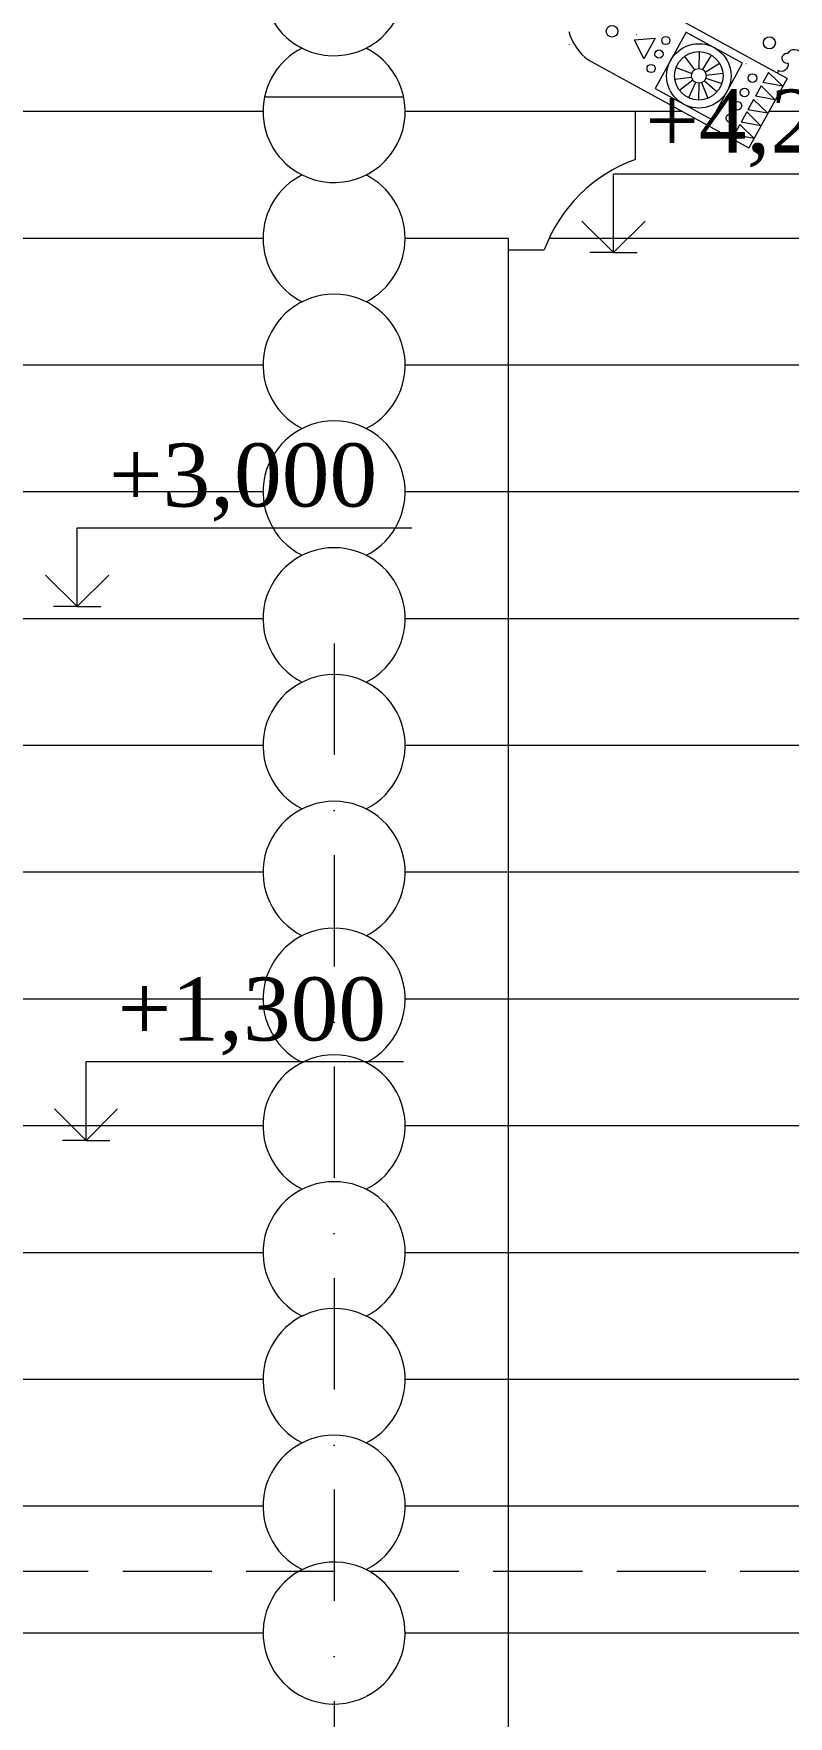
# Model space of a CAD drawing. Header units: millimetres. Extents: x 2399 to 111977, y 1313 to 59551.
# Drawn here: x 74802 to 77192, y 31308 to 36641 of the extents above; entities that cross this region are included whole.
import ezdxf

# ---------------------------------------------------------------- set-up
doc = ezdxf.new("R2010")
doc.units = ezdxf.units.MM
doc.linetypes.add('Невидимая', pattern=[391.222223, 282.222223, -109])
doc.linetypes.add('Штрихпунктирная', pattern=[670.277762, 352.777767, -176.388884, 0, -141.111112])
doc.layers.add('dim Level', color=7, linetype='Continuous', lineweight=13)
doc.layers.add('main line', color=7, linetype='Continuous', lineweight=13)
doc.layers.add('hatch1', color=7, linetype='Continuous', lineweight=20, true_color=0x6a6a6a)
doc.styles.add('СГЕНЕРИР_СТИЛЬ_1', font='georgia.ttf')

msp = doc.modelspace()

# ---------------------------------------------------------------- linework, layer by layer
at = {"layer": 'dim Level', "color": 7, "linetype": 'Continuous', "lineweight": 13}
for p, q in [((76638.1948, 35947.3741), (76638.1948, 36197.3741)), ((76638.1948, 36197.3741), (77686.5588, 36197.3741)), ((76638.1948, 35947.3741), (76538.1948, 36047.3741)), ((76738.1948, 36047.3741), (76638.1948, 35947.3741)), ((76638.1948, 35947.3741), (76563.1948, 35947.3741)), ((76638.1948, 35947.3741), (76713.1948, 35947.3741)), ((74939.7203, 34825.3127), (74939.7203, 35075.3127)), ((74939.7203, 35075.3127), (75999.7223, 35075.3127)), ((74939.7203, 34825.3127), (74839.7203, 34925.3127)), ((75039.7203, 34925.3127), (74939.7203, 34825.3127)), ((74939.7203, 34825.3127), (74864.7203, 34825.3127)), ((74939.7203, 34825.3127), (75014.7203, 34825.3127)), ((74967.726, 33132.9998), (74967.726, 33382.9998)), ((74967.726, 33382.9998), (75973.424, 33382.9998)), ((74967.726, 33132.9998), (74867.726, 33232.9998)), ((75067.726, 33232.9998), (74967.726, 33132.9998)), ((74967.726, 33132.9998), (74892.726, 33132.9998)), ((74967.726, 33132.9998), (75042.726, 33132.9998))]:
    msp.add_line(p, q, dxfattribs=at)
at = {"layer": 'hatch1', "color": 251, "linetype": 'Continuous', "lineweight": 20, "true_color": 0x6a6a6a}
for p, q in [((77187.9626, 36499.0772), (76710.8685, 36761.0339)), ((76868.084, 36645.8998), (76770.081, 36467.0399)), ((77046.8316, 36547.9584), (76867.7413, 36646.0876)), ((76704.4933, 36621.8693), (76770.2291, 36626.9376)), ((76734.4771, 36561.8234), (76704.4933, 36621.8693)), ((76770.2291, 36626.9376), (76734.4771, 36561.8234)), ((76836.2005, 36533.6658), (76886.5284, 36515.456)), ((76862.7368, 36569.2796), (76894.5804, 36526.2625)), ((76909.8384, 36584.3466), (76908.8728, 36530.8344)), ((76920.6933, 36527.3661), (76948.7937, 36572.9167)), ((76928.3884, 36519.6116), (76974.1536, 36547.3611)), ((76949.1714, 36368.9107), (77047.1744, 36547.7706)), ((76832.3566, 36496.8845), (76885.4511, 36503.7116)), ((76889.8301, 36493.4949), (76847.0818, 36461.2914)), ((76898.3835, 36486.4948), (76875.2702, 36438.222)), ((76908.0315, 36484.2125), (76907.0659, 36430.7003)), ((76917.2031, 36485.9133), (76937.2916, 36436.3054)), ((76925.9114, 36492.0718), (76965.9905, 36456.6014)), ((76930.6179, 36500.2944), (76981.5011, 36483.6997)), ((76931.6693, 36509.6546), (76984.7638, 36516.4818)), ((77187.9626, 36499.0772), (77067.0854, 36278.9271)), ((77128.9782, 36518.5863), (77111.1032, 36486.031)), ((77174.2323, 36474.5831), (77111.1032, 36486.031)), ((77128.9782, 36518.5863), (77174.2323, 36474.5831)), ((76770.0705, 36467.0456), (76949.1608, 36368.9164)), ((77081.9037, 36432.8509), (77064.0287, 36400.2956)), ((77081.9037, 36432.8509), (77127.1578, 36388.8477)), ((77105.441, 36475.7186), (77087.5659, 36443.1633)), ((77150.6951, 36431.7154), (77087.5659, 36443.1633)), ((77105.441, 36475.7186), (77150.6951, 36431.7154)), ((77060.0436, 36393.0377), (77042.1686, 36360.4824)), ((77060.0436, 36393.0377), (77105.2977, 36349.0346)), ((77127.1578, 36388.8477), (77064.0287, 36400.2956)), ((77038.1835, 36353.2246), (77020.3085, 36320.6693)), ((77083.4376, 36309.2214), (77020.3085, 36320.6693)), ((77038.1835, 36353.2246), (77083.4376, 36309.2214)), ((77105.2977, 36349.0346), (77042.1686, 36360.4824))]:
    msp.add_line(p, q, dxfattribs=at)
for centre, radius in [((76782.0942, 36576.5262), 13.0643), ((76908.4522, 36507.5234), 101.9943), ((76757.3457, 36530.8054), 13.0643), ((76908.4522, 36507.5234), 76.8357), ((76908.4522, 36507.5234), 23.3148), ((77078.2546, 36500.384), 13.9829), ((77030.1358, 36412.7466), 13.9829), ((77053.2382, 36454.8223), 13.9829), ((77008.511, 36373.362), 13.9829)]:
    msp.add_circle(centre, radius, dxfattribs=at)
at = {"layer": 'main line', "color": 7, "linetype": 'Continuous', "lineweight": 13}
for p, q in [((77187.9626, 36499.0772), (76710.8685, 36761.0339)), ((76557.8097, 36558.5537), (77067.0854, 36278.9271)), ((75533.1043, 36440.6385), (75973.4657, 36440.6385)), ((75528.285, 36394.3194), (70978.285, 36394.3194)), ((76856.9248, 36394.3194), (75978.285, 36394.3194)), ((76707.6708, 36242.6204), (76707.6708, 36394.3194)), ((79528.285, 36394.3194), (77130.4435, 36394.3194)), ((75528.285, 35992.4638), (70978.285, 35992.4638)), ((76305.1683, 35992.4638), (75978.285, 35992.4638)), ((76304.8815, 35955.7854), (76418.9125, 35955.7854)), ((76305.1683, 31169.9479), (76305.1683, 35992.4638)), ((79528.285, 35992.4638), (76434.1106, 35992.4638)), ((75528.285, 35590.6083), (73578.7015, 35590.6083)), ((79528.285, 35590.6083), (75978.285, 35590.6083)), ((75528.285, 35188.7527), (73809.7342, 35188.7527)), ((77708.5184, 35188.7527), (75978.285, 35188.7527)), ((75528.285, 34786.8972), (74716.0813, 34786.8972)), ((77360.5308, 34786.8972), (75978.285, 34786.8972)), ((75528.285, 34385.0417), (74577.7397, 34385.0417)), ((77404.0439, 34385.0417), (75978.285, 34385.0417)), ((75528.285, 33983.1861), (74577.7397, 33983.1861)), ((77404.0439, 33983.1861), (75978.285, 33983.1861)), ((75528.285, 33581.3306), (74577.7397, 33581.3306)), ((77404.0439, 33581.3306), (75978.285, 33581.3306)), ((75528.285, 33179.475), (74637.4336, 33179.475)), ((77344.35, 33179.475), (75978.285, 33179.475)), ((75526.655, 32777.6195), (70978.285, 32777.6195)), ((79525.7668, 32777.6195), (75978.285, 32777.6195)), ((75528.285, 32375.7639), (70978.285, 32375.7639)), ((79528.285, 32375.7639), (75978.285, 32375.7639)), ((75528.285, 31973.9084), (70978.285, 31973.9084)), ((79528.285, 31973.9084), (75978.285, 31973.9084)), ((75528.285, 31572.0529), (70978.285, 31572.0529)), ((79528.285, 31572.0529), (75978.285, 31572.0529))]:
    msp.add_line(p, q, dxfattribs=at)
at = {"layer": 'main line', "color": 7, "linetype": 'Штрихпунктирная', "lineweight": 13}
msp.add_line((75753.285, 34708.1489), (75753.285, 28056.0929), dxfattribs=at)
at = {"layer": 'main line', "color": 7, "linetype": 'Невидимая', "lineweight": 13}
msp.add_line((64911.9605, 31768.0669), (84389.2734, 31768.0669), dxfattribs=at)
at = {"layer": 'main line', "color": 7, "linetype": 'Continuous', "lineweight": 13, "flags": 128}
for points in [[(76497.9463, 36606.6812, -0.017938026), (76498.0385, 36605.4883)], [(76497.9463, 36606.6812, -0.017938026), (76498.0385, 36605.4883)], [(76497.9463, 36606.6812, -0.017938026), (76498.0385, 36605.4883)], [(76497.9463, 36606.6812, -0.017938026), (76498.0385, 36605.4883)], [(76497.9463, 36606.6812, -0.017938026), (76498.0385, 36605.4883)], [(76497.9463, 36606.6812, -0.017938026), (76498.0385, 36605.4883)], [(76710.7186, 36638.3175, 0.017938026), (76711.8899, 36638.0736)], [(76710.7186, 36638.3175, 0.017938026), (76711.8899, 36638.0736)], [(76710.7186, 36638.3175, 0.017938026), (76711.8899, 36638.0736)], [(76710.7186, 36638.3175, 0.017938026), (76711.8899, 36638.0736)], [(76710.7186, 36638.3175, 0.017938026), (76711.8899, 36638.0736)], [(76710.7186, 36638.3175, 0.017938026), (76711.8899, 36638.0736)], [(76710.7186, 36638.3175, 0.017938026), (76711.8899, 36638.0736)], [(76710.7186, 36638.3175, 0.017938026), (76711.8899, 36638.0736)], [(76710.7186, 36638.3175, 0.017938026), (76711.8899, 36638.0736)], [(76710.7186, 36638.3175, 0.017938026), (76711.8899, 36638.0736)], [(76710.7186, 36638.3175, 0.017938026), (76711.8899, 36638.0736)], [(76710.7186, 36638.3175, 0.017938026), (76711.8899, 36638.0736)], [(76884.1305, 36638.3175, 0.017938026), (76885.3019, 36638.0736)], [(76884.1305, 36638.3175, 0.017938026), (76885.3019, 36638.0736)], [(76884.1305, 36638.3175, 0.017938026), (76885.3019, 36638.0736)], [(76884.1305, 36638.3175, 0.017938026), (76885.3019, 36638.0736)], [(76884.1305, 36638.3175, 0.017938026), (76885.3019, 36638.0736)], [(76884.1305, 36638.3175, 0.017938026), (76885.3019, 36638.0736)], [(76884.1305, 36638.3175, 0.017938026), (76885.3019, 36638.0736)], [(76884.1305, 36638.3175, 0.017938026), (76885.3019, 36638.0736)], [(76884.1305, 36638.3175, 0.017938026), (76885.3019, 36638.0736)], [(76884.1305, 36638.3175, 0.017938026), (76885.3019, 36638.0736)], [(76884.1305, 36638.3175, 0.017938026), (76885.3019, 36638.0736)], [(76884.1305, 36638.3175, 0.017938026), (76885.3019, 36638.0736)], [(77192.8534, 36546.8852, -1.219803903), (77191.4229, 36579.5671, -0.63216014), (77232.3869, 36577.5689, -1.067465283), (77232.1522, 36546.8852, 0.60309642), (77265.5439, 36524.119)], [(77192.8534, 36546.8852, -1.219803903), (77191.4229, 36579.5671, -0.63216014), (77232.3869, 36577.5689, -1.067465283), (77232.1522, 36546.8852, 0.60309642), (77265.5439, 36524.119)], [(77192.8534, 36546.8852, -1.219803903), (77191.4229, 36579.5671, -0.63216014), (77232.3869, 36577.5689, -1.067465283), (77232.1522, 36546.8852, 0.60309642), (77265.5439, 36524.119)], [(77192.8534, 36546.8852, -1.219803903), (77191.4229, 36579.5671, -0.63216014), (77232.3869, 36577.5689, -1.067465283), (77232.1522, 36546.8852, 0.60309642), (77265.5439, 36524.119)], [(77192.8534, 36546.8852, -1.219803903), (77191.4229, 36579.5671, -0.63216014), (77232.3869, 36577.5689, -1.067465283), (77232.1522, 36546.8852, 0.60309642), (77265.5439, 36524.119)], [(77192.8534, 36546.8852, -1.219803903), (77191.4229, 36579.5671, -0.63216014), (77232.3869, 36577.5689, -1.067465283), (77232.1522, 36546.8852, 0.60309642), (77265.5439, 36524.119)], [(77057.5425, 36546.8852, 0.017938026), (77058.7139, 36546.6414)], [(77057.5425, 36546.8852, 0.017938026), (77058.7139, 36546.6414)], [(77057.5425, 36546.8852, 0.017938026), (77058.7139, 36546.6414)], [(77057.5425, 36546.8852, 0.017938026), (77058.7139, 36546.6414)], [(77057.5425, 36546.8852, 0.017938026), (77058.7139, 36546.6414)], [(77057.5425, 36546.8852, 0.017938026), (77058.7139, 36546.6414)], [(77057.5425, 36546.8852, 0.017938026), (77058.7139, 36546.6414)], [(77057.5425, 36546.8852, 0.017938026), (77058.7139, 36546.6414)], [(77057.5425, 36546.8852, 0.017938026), (77058.7139, 36546.6414)], [(77057.5425, 36546.8852, 0.017938026), (77058.7139, 36546.6414)], [(77057.5425, 36546.8852, 0.017938026), (77058.7139, 36546.6414)], [(77057.5425, 36546.8852, 0.017938026), (77058.7139, 36546.6414)], [(77191.6556, 36546.8852, -0.60309642), (77158.2639, 36524.119)], [(77191.6556, 36546.8852, -0.60309642), (77158.2639, 36524.119)], [(77191.6556, 36546.8852, -0.60309642), (77158.2639, 36524.119)], [(77191.6556, 36546.8852, -0.60309642), (77158.2639, 36524.119)], [(77191.6556, 36546.8852, -0.60309642), (77158.2639, 36524.119)], [(77191.6556, 36546.8852, -0.60309642), (77158.2639, 36524.119)], [(77160.3783, 36523.1341, -0.055825999), (77156.5407, 36516.3299)], [(77160.3783, 36523.1341, -0.055825999), (77156.5407, 36516.3299)], [(77160.3783, 36523.1341, -0.055825999), (77156.5407, 36516.3299)], [(77160.3783, 36523.1341, -0.055825999), (77156.5407, 36516.3299)], [(77160.3783, 36523.1341, -0.055825999), (77156.5407, 36516.3299)], [(77160.3783, 36523.1341, -0.055825999), (77156.5407, 36516.3299)]]:
    msp.add_lwpolyline(points, format="xyb", dxfattribs=at)
at = {"layer": 'main line', "color": 7, "linetype": 'Continuous', "lineweight": 13}
for centre, radius in [((76633.475, 36648.6912), 18.3294), ((76803.9391, 36619.4825), 13.0643), ((77131.8667, 36611.9979), 19.1338), ((77131.8667, 36611.9979), 19.1338), ((77131.8667, 36611.9979), 19.1338), ((77131.8667, 36611.9979), 19.1338), ((77131.8667, 36611.9979), 19.1338), ((77131.8667, 36611.9979), 19.1338)]:
    msp.add_circle(centre, radius, dxfattribs=at)
for centre, radius, start, end in [((75753.285, 36796.1749), 225, 82.0918283, 243.2542484), ((75753.285, 36796.1749), 225, 239.8818769, 56.6727034), ((76652.1833, 36688.1074), 160.2827, 194.5614739, 233.9284857), ((75753.285, 36394.3194), 225, 116.7457516, 243.2542484), ((75753.285, 36394.3194), 225, 243.2542484, 63.2542484), ((76870.1316, 35790.3055), 480.6061, 109.7570788, 159.8600136), ((75753.285, 35992.4638), 225, 116.7457516, 243.2542484), ((75753.285, 35992.4638), 225, 296.7457516, 63.2542484), ((75753.285, 35590.6083), 225, 296.7457516, 243.2542484), ((75753.285, 35188.7527), 225, 296.7457516, 243.2542484), ((75753.285, 34786.8972), 225, 296.7457516, 243.2542484), ((75753.285, 34385.0417), 225, 296.7457516, 243.2542484), ((75753.285, 33983.1861), 225, 296.7457516, 243.2542484), ((75753.285, 33581.3306), 225, 296.7457516, 243.2542484), ((75753.285, 33179.475), 225, 296.7457516, 243.2542484), ((75753.285, 32777.6195), 225, 296.7457516, 243.2542484), ((75753.285, 32375.7639), 225, 296.7457516, 243.2542484), ((75753.285, 31973.9084), 225, 296.7457516, 243.2542484), ((75753.285, 31572.0529), 225, 297.0439856, 296.7457516)]:
    msp.add_arc(centre, radius, start, end, dxfattribs=at)

# ---------------------------------------------------------------- texts
at = {"layer": 'dim Level', "color": 7, "lineweight": 13, "char_height": 200, "attachment_point": 7, "style": 'СГЕНЕРИР_СТИЛЬ_1'}
for s, insert in [('\\A1;+4,200', (76738.1948, 36217.3741)), ('\\A1;+3,000', (75039.7203, 35095.3127)), ('\\A1;+1,300', (75067.726, 33402.9998))]:
    msp.add_mtext(s, dxfattribs=dict(at, insert=insert))

doc.saveas('drawing.dxf')
